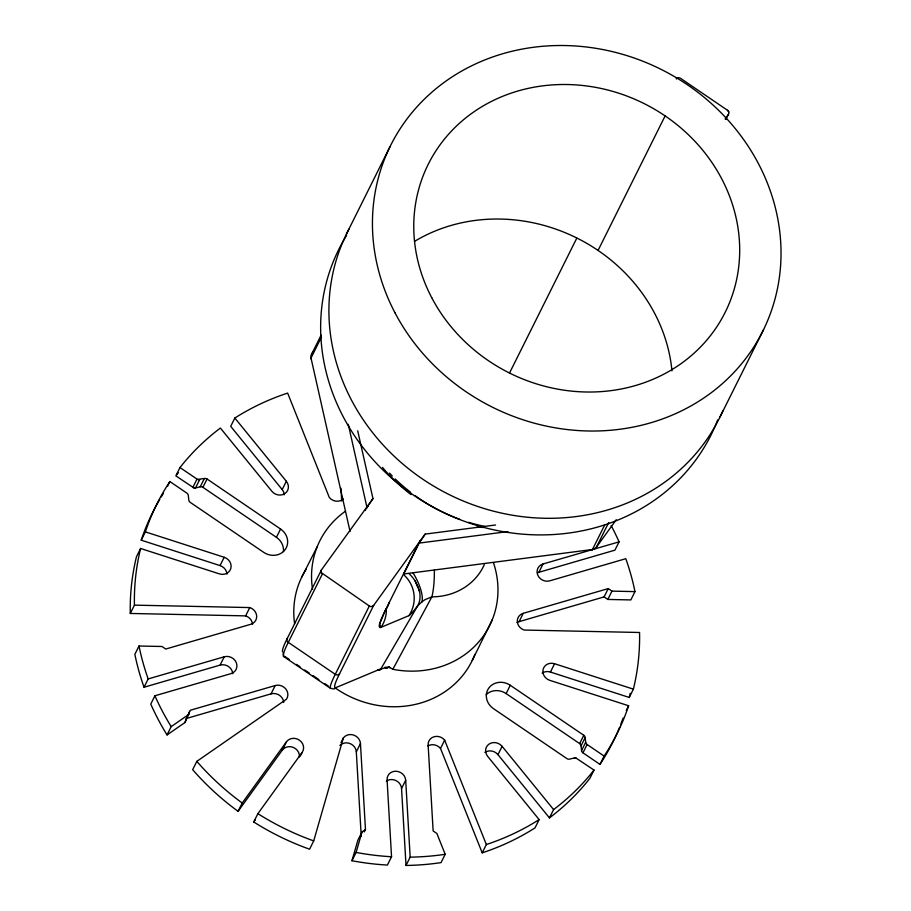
<?xml version="1.0" encoding="UTF-8"?>
<svg xmlns="http://www.w3.org/2000/svg" width="911" height="911" viewBox="0 0 911 911"><rect width="100%" height="100%" fill="white"/><g stroke="black" fill="none" stroke-linecap="round" stroke-linejoin="round"><path stroke-width="1.37" d="M381.105 668.89L381.105 668.89A3.166 3.12 87.7 0 1 378.19 670.075M224.243 656.785L220.098 665.098L144.052 687.236L148.186 678.923L224.243 656.785A9.486 8.609 26.5 0 1 236.302 662.684A9.486 8.609 26.5 0 1 230.973 673.639L154.916 695.776L150.77 704.089A257.153 233.444 26.5 0 0 167.043 734.938L184.922 722.56L189.613 711.468M184.922 722.56L190.205 710.284L275.19 685.539A9.486 8.609 26.5 0 1 285.792 688.955A9.486 8.609 26.5 0 1 286.384 699.284L196.81 761.368L192.665 769.681A257.153 233.444 26.5 0 0 238.078 811.325L282.319 750.106L286.453 741.793A9.486 8.609 26.5 0 1 299.343 740.119A9.486 8.609 26.5 0 1 302.122 752.44L300.345 756.005M302.122 752.44L257.881 813.671L253.736 821.984A257.153 233.444 26.5 0 0 309.569 849.211L313.714 840.899L343.322 738.012A9.486 8.609 26.5 0 1 353.548 735.04A9.486 8.609 26.5 0 1 360.46 743.535L365.47 829.511L364.286 831.88M444.67 740.153L440.525 748.466L482.204 852.844L486.349 844.531L444.67 740.153A9.486 8.609 26.5 0 0 434.08 736.737A9.486 8.609 26.5 0 0 428.136 744.97L433.135 830.934L436.87 833.474L445.194 854.302L441.049 862.615A257.153 233.444 26.5 0 1 406.021 865.45L410.166 857.137L405.691 780.215A9.486 8.609 26.5 0 0 395.864 771.23A9.486 8.609 26.5 0 0 387.073 779.827L391.548 856.75L387.403 865.063A257.153 233.444 26.5 0 1 351.965 860.736L357.875 840.215L362.02 831.902L365.47 829.511M351.965 860.736L356.11 852.423L362.02 831.902M495.561 524.987L425.164 534.108L420.313 540.724L403.584 574.294L404.233 573.201M507.905 531.58L419.219 543.081L420.313 540.724L373.624 605.451L339.564 673.764A154.995 9.611 -55.8 0 0 336.125 687.532A3.166 3.143 67.3 0 1 331.763 688.374A158.15 9.805 -55.8 0 1 335.271 674.322L369.331 606.009A3.166 2.87 26.5 0 0 373.624 605.451L372.144 606.475M472.251 660.475L492.373 619.491M167.499 486.292L169.867 481.543L186.88 493.124A3.166 2.87 26.5 0 1 188.292 495.39L188.793 500.071A3.166 2.87 26.5 0 0 190.194 502.337L263.712 552.351A15.817 14.36 26.5 0 0 285.189 549.561A15.817 14.36 26.5 0 0 280.565 529.018L207.048 479.004A3.166 2.87 26.5 0 0 204.383 478.503L197.493 479.402L179.979 467.548L175.834 475.861L193.872 487.909A3.166 2.87 26.5 0 0 195.523 487.954L200.238 486.804A3.166 2.87 26.5 0 1 202.914 487.317L276.42 537.331A15.817 14.36 26.5 0 1 283.446 551.61M226.976 574.089A9.486 8.609 26.5 0 0 220.052 565.594L141.228 540.189L145.373 531.876A257.153 233.444 26.5 0 1 169.867 481.543M145.373 531.876L224.197 557.281A9.486 8.609 26.5 0 1 230.813 568.487A9.486 8.609 26.5 0 1 219.414 573.884L140.59 548.479L136.456 556.792A257.153 233.444 26.5 0 0 130.284 613.456L245.628 615.882A9.486 8.609 26.5 0 1 252.541 624.377M192.847 487.442L196.992 479.129M130.284 613.456L134.429 605.143A257.153 233.444 26.5 0 1 140.59 548.479M200.238 486.804L204.383 478.503M342.878 499.365A9.486 8.609 26.5 0 1 329.315 497.474L287.637 393.085A257.153 233.444 26.5 0 0 234.844 418.035L230.699 426.348L282.182 489.583A9.486 8.609 26.5 0 1 284.266 494.787M202.914 487.317L207.048 479.004M134.429 605.143L249.773 607.569A9.486 8.609 26.5 0 1 256.686 616.064A9.486 8.609 26.5 0 1 250.741 624.297L165.745 649.042L162.01 646.491L139.007 646.013L134.862 654.326A257.153 233.444 26.5 0 0 144.052 687.236M346.362 234.218L389.874 146.944M321.105 335.157L311.869 353.684A6.331 5.739 26.5 0 0 311.015 358.023L310.947 358.718A6.331 2.129 -12.7 0 0 311.141 359.014M321.481 337.024L311.015 358.023L350.075 531.58M220.052 565.594L224.197 557.281M282.182 489.583L286.327 481.27L234.844 418.035M167.043 734.938L171.188 726.625L189.055 714.247M276.42 537.331L280.565 529.018M245.628 615.882L249.773 607.569M342.889 498.602L341.705 500.97L340.976 488.285M282.706 652.025A154.995 9.611 -55.8 0 1 287.364 638.247L321.424 569.933L367.099 506.71A31.316 28.423 26.5 0 1 368.215 505.275L372.963 498.602L357.704 430.812M186.06 718.585L271.057 693.852L275.19 685.539M365.209 510.502L367.099 506.71M366.985 507.746L368.215 505.275L367.008 507.575L348.264 424.298M238.078 811.325L242.224 803.012L286.453 741.793M509.488 373.111L576.731 238.261M340.953 742.772L343.322 738.012M598.06 250.434L665.132 115.902M361.246 836.412L356.315 751.848L360.46 743.535M725.908 119.443L728.436 114.387A3.166 2.87 26.5 0 0 727.502 110.277L680.517 78.312A3.166 2.87 26.5 0 0 676.224 78.87L677.716 77.834M406.021 865.45L401.546 788.527L405.691 780.215M537.547 572.803A9.486 8.609 26.5 0 1 538.868 572.302L543.013 563.989L619.07 541.851A257.153 233.444 26.5 0 0 611.156 525.579M517.038 622.532A9.486 8.609 26.5 0 1 519.099 621.644L523.244 613.331L608.241 588.586L611.976 591.125L634.978 591.615A257.153 233.444 26.5 0 0 625.789 558.694L549.743 580.842A9.486 8.609 26.5 0 1 537.684 574.943A9.486 8.609 26.5 0 1 543.013 563.989M506.129 693.59L510.274 685.277L583.792 735.291A3.166 2.87 26.5 0 1 585.192 737.546L585.693 742.237A3.166 2.87 26.5 0 0 587.105 744.503L604.118 756.073L599.973 764.386L582.96 752.816A3.166 2.87 26.5 0 1 581.548 750.55L581.047 745.858A3.166 2.87 26.5 0 0 579.647 743.604L506.129 693.59A15.817 14.36 26.5 0 0 486.132 694.66M604.79 524.793L592.469 549.492A6.331 1.583 82.6 0 1 591.797 549.937L591.524 549.777M608.696 522.538L596.386 547.226A6.331 2.619 35.8 0 1 595.282 547.921M510.274 685.277A15.817 14.36 26.5 0 0 488.797 688.067A15.817 14.36 26.5 0 0 493.42 708.61L566.927 758.612A3.166 2.87 26.5 0 0 569.603 759.125L574.317 757.986A3.166 2.87 26.5 0 1 575.968 758.02L594.006 770.08L589.861 778.381A257.153 233.444 26.5 0 1 549.447 817.884L497.964 754.65L502.109 746.337A9.486 8.609 26.5 0 0 489.002 744.116A9.486 8.609 26.5 0 0 487.658 756.358L539.141 819.593L534.996 827.905A257.153 233.444 26.5 0 1 482.204 852.844M550.426 672.056L554.571 663.743L633.384 689.149L629.25 697.462L550.426 672.056A9.486 8.609 26.5 0 0 542.147 673.127M619.07 541.851L614.925 550.164L538.868 572.302M519.099 621.644L604.095 596.899L608.241 588.586M604.095 596.899L607.831 599.438L611.976 591.125M720.066 416.851L763.577 329.588M634.978 591.615L630.845 599.928L607.831 599.438M579.647 743.604L583.792 735.291M581.047 745.858L585.192 737.546M581.548 750.55L585.693 742.237M549.447 817.884L553.592 809.572A257.153 233.444 26.5 0 0 594.006 770.08M582.96 752.816L587.105 744.503M626.244 710.5L628.613 705.752L549.788 680.346A9.486 8.609 26.5 0 1 543.172 669.141A9.486 8.609 26.5 0 1 554.571 663.743M301.735 577.141L317.13 546.885M387.915 667.615L385.854 667.957L389.02 666.977L392.846 669.3A94.892 86.146 26.5 0 0 493.466 562.713M367.008 507.575L367.611 506.516M419.219 543.081L425.164 534.108M392.846 669.3L431.871 596.842A31.316 6.331 90 0 0 434.365 570.047M336.125 687.532L380.935 668.788L417.545 606.066A31.316 22.638 38 0 0 419.459 591.239L415.143 581.036A31.316 22.638 38 0 0 409.062 573.623M368.067 505.776L372.963 498.602M381.185 668.913L389.02 666.977L388.655 667.512M313.521 351.395L311.869 353.684A6.331 2.619 35.8 0 0 311.892 355.142M725.11 118.977L728.436 114.387M253.736 821.984L255.376 819.718M616.257 519.725L596.386 547.226A6.331 5.739 26.5 0 1 592.469 549.492L403.744 573.964M484.276 564.74A62.973 57.165 26.5 0 1 431.871 596.842L425.164 599.586A26.988 26.897 -77.8 0 0 421.952 601.886L420.506 603.139A5.967 0.854 -40.3 0 0 417.397 606.157M418.217 587.117L415.143 581.036M417.545 606.066A47.133 2.927 -55.8 0 1 408.914 615.654L381.083 627.303L379.545 624.103L385.285 610.461A31.316 28.423 26.5 0 0 389.179 602.467M193.872 487.909L195.523 487.954L199.668 479.641A3.166 2.87 26.5 0 1 198.017 479.596M574.317 757.986L575.968 758.02M369.331 606.009L321.139 572.552M289.482 659.61L284.779 656.41A158.15 9.805 -55.8 0 1 288.286 642.357L322.346 574.044A3.166 2.87 26.5 0 1 321.424 569.933M296.519 664.404L300.049 666.795M304.752 669.995L309.444 673.195M312.974 675.586L318.839 679.583M324.715 683.58L328.245 685.972M283.537 656.421L330.522 688.374M389.088 667.194L389.771 667.809M727.502 110.277L728.72 111.768M502.109 746.337L553.592 809.572M418.912 589.178L419.459 591.239M484.584 526.399A165.904 150.6 26.5 0 1 468.709 522.322M459.645 519.281A165.904 150.6 26.5 0 1 415.006 495.573M410.622 492.293A165.904 150.6 26.5 0 1 395.192 478.913M392.311 476.032A165.904 150.6 26.5 0 1 389.487 473.094M414.664 241.301A165.904 150.6 26.5 0 1 577.506 238.34A165.904 150.6 26.5 0 1 671.965 370.857M717.652 419.948A207.97 188.793 26.5 0 1 440.935 511.23A207.97 188.793 26.5 0 1 346.556 235.482M723.015 410.451A207.97 188.793 26.5 0 1 451.298 495.641A207.97 188.793 26.5 0 1 348.913 229.185M283.788 655.316A3.166 3.143 67.3 0 1 283.515 652.914M287.364 638.247A3.166 2.87 26.5 0 0 288.286 642.357L335.271 674.322A3.166 2.87 26.5 0 0 339.564 673.764M380.935 668.788A3.166 3.143 67.3 0 1 377.461 670.04M420.313 540.724A31.316 28.423 26.5 0 1 419.311 542.227L385.285 610.461A189.465 11.752 -55.8 0 0 381.083 627.303A31.316 31.111 67.3 0 0 386.366 608.73M412.911 572.62A31.316 11.422 58.5 0 1 421.952 601.886M404.29 575.262A31.316 31.111 67.3 0 1 408.914 615.654M482.545 527.537A165.904 150.6 26.5 0 1 477.216 526.296M410.998 494.548A165.904 150.6 26.5 0 1 382.495 467.434M312.541 589.303A94.892 86.146 26.5 0 1 345.269 511.344M474.938 654.269A94.892 86.146 26.5 0 1 336.421 688.796M294.606 623.762A94.892 86.146 26.5 0 1 306.392 568.897M619.605 727.229A257.153 233.444 26.5 0 1 599.973 764.386M141.228 540.189A257.153 233.444 26.5 0 1 159.767 499.376M161.213 496.973A257.153 233.444 26.5 0 1 163.433 493.398M176.711 474.756A257.153 233.444 26.5 0 1 178.476 472.57M630.218 693.305A257.153 233.444 26.5 0 1 629.25 697.462M623.101 718.05A257.153 233.444 26.5 0 1 620.642 724.621M484.857 752.429A9.486 8.609 26.5 0 1 497.964 754.65M427.874 745.95A9.486 8.609 26.5 0 1 440.525 748.466M386.355 781.103A9.486 8.609 26.5 0 1 396 780.59A9.486 8.609 26.5 0 1 401.546 788.527M339.871 745.494A9.486 8.609 26.5 0 1 340.68 744.754M341.591 744.128A9.486 8.609 26.5 0 1 351.042 744.048A9.486 8.609 26.5 0 1 356.315 751.848M282.319 750.106A9.486 8.609 26.5 0 1 293.228 747.384A9.486 8.609 26.5 0 1 299.412 756.995M271.057 693.852A9.486 8.609 26.5 0 1 283.72 702.472M220.098 665.098A9.486 8.609 26.5 0 1 232.772 673.719M628.613 705.752A257.153 233.444 26.5 0 1 604.118 756.073M539.141 819.593A257.153 233.444 26.5 0 1 486.349 844.531M445.194 854.302A257.153 233.444 26.5 0 1 410.166 857.137M391.548 856.75A257.153 233.444 26.5 0 1 356.11 852.423M313.714 840.899A257.153 233.444 26.5 0 1 257.881 813.671M242.224 803.012A257.153 233.444 26.5 0 1 196.81 761.368M171.188 726.625A257.153 233.444 26.5 0 1 154.916 695.776M148.186 678.923A257.153 233.444 26.5 0 1 139.007 646.013M179.979 467.548A257.153 233.444 26.5 0 1 220.394 428.056L271.877 491.291A9.486 8.609 26.5 0 0 284.984 493.511A9.486 8.609 26.5 0 0 286.327 481.27M633.384 689.149A257.153 233.444 26.5 0 0 639.556 632.485L524.212 630.059A9.486 8.609 26.5 0 1 517.3 621.553A9.486 8.609 26.5 0 1 523.244 613.331M387.175 667.638L385.011 667.399L387.175 667.638M431.712 297.658A165.904 150.6 26.5 0 0 713.632 331.399A165.904 150.6 26.5 0 0 584.839 85.736A165.904 150.6 26.5 0 0 431.712 297.658M394.941 312.724A207.97 188.793 26.5 0 0 748.352 355.017A207.97 188.793 26.5 0 0 586.889 47.053A207.97 188.793 26.5 0 0 394.941 312.724"/></g></svg>
